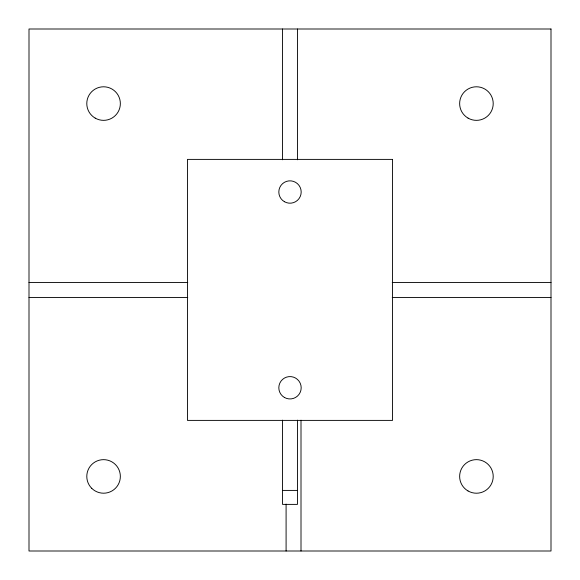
<?xml version="1.0" encoding="UTF-8"?>
<svg xmlns="http://www.w3.org/2000/svg" width="580" height="580" viewBox="0 0 580 580"><rect width="100%" height="100%" fill="white"/><g stroke="black" fill="none" stroke-linecap="round" stroke-linejoin="round"><path stroke-width="0.87" d="M29 282.54L187.768 282.54M392.232 282.54L551 282.54M29 297.46L187.768 297.46M392.232 297.46L551 297.46M282.54 490.412L297.46 490.412M301.005 420.203L301.005 551M297.46 29L297.46 159.797M297.46 420.145L297.46 504.39L282.54 504.39L282.54 420.145M286.092 504.092L286.092 551M282.54 29L282.54 159.797M551 29L29 29L29 551L551 551L551 29M392.537 159.391L187.463 159.391L187.463 420.391L392.537 420.391L392.537 159.391M95.185 118.103A16.776 16.776 0 0 0 120.35 103.574A16.776 16.776 0 0 0 95.185 89.037A16.776 16.776 0 0 0 95.185 118.103M468.038 118.103A16.776 16.776 0 0 0 493.21 103.574A16.776 16.776 0 0 0 468.038 89.037A16.776 16.776 0 0 0 468.038 118.103M91.727 488.309A16.776 16.776 0 0 0 119.784 480.748A16.776 16.776 0 0 0 99.202 460.23A16.776 16.776 0 0 0 91.727 488.309M468.038 490.963A16.776 16.776 0 0 0 493.21 476.426A16.776 16.776 0 0 0 468.038 461.897A16.776 16.776 0 0 0 468.038 490.963M284.41 397.452A11.187 11.187 0 0 0 301.187 387.766A11.187 11.187 0 0 0 284.41 378.08A11.187 11.187 0 0 0 284.41 397.452M284.41 201.702A11.187 11.187 0 0 0 301.187 192.016A11.187 11.187 0 0 0 284.41 182.33A11.187 11.187 0 0 0 284.41 201.702"/></g></svg>
